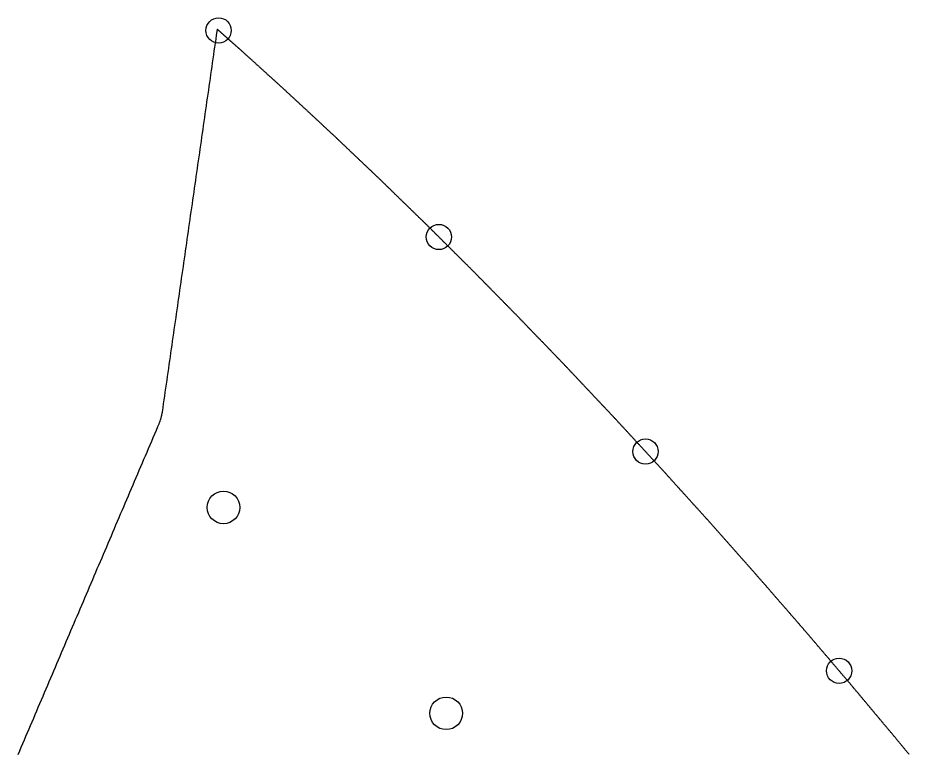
# Model space of a CAD drawing. Extents: x 2 to 292, y 1 to 254.
# Drawn here: x 204.31 to 221.94, y 61.26 to 75.84 of the extents above; entities that cross this region are included whole.
import ezdxf

# ---------------------------------------------------------------- set-up
doc = ezdxf.new("R2010")
doc.units = 0
doc.layers.get('0').update_dxf_attribs({"linetype": 'CONTINUOUS'})
doc.layers.add('DRILLING', color=3, linetype='CONTINUOUS')
doc.layers.add('RIB_INDICATION', color=1, linetype='CONTINUOUS')

msp = doc.modelspace()

# ---------------------------------------------------------------- linework, layer by layer
for points in [[(221.938, 61.258, 0), (221.928, 61.2695, 0), (221.919, 61.2811, 0), (221.909, 61.2927, 0), (221.9, 61.3043, 0), (221.89, 61.3158, 0), (221.881, 61.3274, 0), (221.871, 61.339, 0), (221.862, 61.3506, 0), (221.852, 61.3621, 0), (221.843, 61.3737, 0), (221.833, 61.3853, 0), (221.824, 61.3969, 0), (221.814, 61.4084, 0), (221.805, 61.42, 0), (221.795, 61.4316, 0), (221.785, 61.4432, 0), (221.776, 61.4548, 0), (221.766, 61.4663, 0), (221.757, 61.4779, 0), (221.747, 61.4895, 0), (221.738, 61.5011, 0), (221.728, 61.5126, 0), (221.719, 61.5242, 0), (221.709, 61.5358, 0), (221.7, 61.5474, 0), (221.69, 61.5589, 0), (221.681, 61.5703, 0), (221.671, 61.5816, 0), (221.662, 61.593, 0), (221.652, 61.6044, 0), (221.643, 61.6157, 0), (221.633, 61.6271, 0), (221.624, 61.6384, 0), (221.614, 61.6498, 0), (221.605, 61.6612, 0), (221.595, 61.6725, 0), (221.586, 61.6839, 0), (221.576, 61.6953, 0), (221.567, 61.7066, 0), (221.557, 61.718, 0), (221.548, 61.7294, 0), (221.538, 61.7407, 0), (221.529, 61.7521, 0), (221.519, 61.7635, 0), (221.51, 61.7748, 0), (221.5, 61.7862, 0), (221.491, 61.7975, 0), (221.481, 61.8089, 0), (221.472, 61.8203, 0), (221.462, 61.8316, 0), (221.452, 61.843, 0), (221.443, 61.8544, 0), (221.433, 61.8657, 0), (221.424, 61.8771, 0), (221.414, 61.8885, 0), (221.405, 61.8998, 0), (221.395, 61.9112, 0), (221.386, 61.9226, 0), (221.376, 61.9339, 0), (221.367, 61.9453, 0), (221.357, 61.9566, 0), (221.348, 61.968, 0), (221.338, 61.9794, 0), (221.329, 61.9907, 0), (221.319, 62.0021, 0), (221.31, 62.0135, 0), (221.3, 62.0248, 0), (221.291, 62.0362, 0), (221.281, 62.0476, 0), (221.272, 62.0589, 0), (221.262, 62.0703, 0), (221.253, 62.0817, 0), (221.243, 62.093, 0), (221.234, 62.1044, 0), (221.224, 62.1157, 0), (221.215, 62.1271, 0), (221.205, 62.1385, 0), (221.196, 62.1498, 0), (221.186, 62.1612, 0), (221.177, 62.1726, 0), (221.167, 62.1839, 0), (221.158, 62.1953, 0), (221.148, 62.2067, 0), (221.139, 62.218, 0), (221.129, 62.2294, 0), (221.12, 62.2408, 0), (221.11, 62.2521, 0), (221.1, 62.2635, 0), (221.091, 62.2748, 0), (221.081, 62.2862, 0), (221.072, 62.2976, 0), (221.062, 62.3089, 0), (221.053, 62.3203, 0), (221.043, 62.3317, 0), (221.034, 62.343, 0), (221.024, 62.3544, 0), (221.015, 62.3658, 0), (221.005, 62.3771, 0), (220.996, 62.3885, 0), (220.986, 62.3998, 0), (220.977, 62.4112, 0), (220.967, 62.4226, 0), (220.958, 62.4339, 0), (220.948, 62.4453, 0), (220.939, 62.4567, 0), (220.929, 62.468, 0), (220.92, 62.4794, 0), (220.91, 62.4908, 0), (220.901, 62.5021, 0), (220.891, 62.5135, 0), (220.882, 62.5249, 0), (220.872, 62.5362, 0), (220.863, 62.5476, 0), (220.853, 62.5589, 0), (220.844, 62.5703, 0), (220.834, 62.5817, 0), (220.825, 62.593, 0), (220.815, 62.6044, 0), (220.806, 62.6158, 0), (220.796, 62.6271, 0), (220.787, 62.6385, 0), (220.777, 62.6499, 0), (220.768, 62.6612, 0), (220.758, 62.6725, 0), (220.748, 62.6836, 0), (220.739, 62.6948, 0), (220.729, 62.7059, 0), (220.72, 62.7171, 0), (220.71, 62.7282, 0), (220.701, 62.7394, 0), (220.691, 62.7505, 0), (220.682, 62.7617, 0), (220.672, 62.7728, 0), (220.663, 62.784, 0), (220.653, 62.7951, 0), (220.644, 62.8063, 0), (220.634, 62.8174, 0), (220.625, 62.8286, 0), (220.615, 62.8398, 0), (220.606, 62.8509, 0), (220.596, 62.8621, 0), (220.587, 62.8732, 0), (220.577, 62.8844, 0), (220.568, 62.8955, 0), (220.558, 62.9067, 0), (220.549, 62.9178, 0), (220.539, 62.929, 0), (220.53, 62.9401, 0), (220.52, 62.9513, 0), (220.511, 62.9624, 0), (220.501, 62.9736, 0), (220.492, 62.9847, 0), (220.482, 62.9959, 0), (220.473, 63.007, 0), (220.463, 63.0182, 0), (220.454, 63.0293, 0), (220.444, 63.0405, 0), (220.435, 63.0517, 0), (220.425, 63.0628, 0), (220.416, 63.074, 0), (220.406, 63.0851, 0), (220.397, 63.0963, 0), (220.387, 63.1074, 0), (220.378, 63.1186, 0), (220.368, 63.1297, 0), (220.359, 63.1409, 0), (220.349, 63.152, 0), (220.339, 63.1632, 0), (220.33, 63.1743, 0), (220.32, 63.1855, 0), (220.311, 63.1966, 0), (220.301, 63.2078, 0), (220.292, 63.2189, 0), (220.282, 63.2301, 0), (220.273, 63.2412, 0), (220.263, 63.2524, 0), (220.254, 63.2635, 0), (220.244, 63.2747, 0), (220.235, 63.2859, 0), (220.225, 63.297, 0), (220.216, 63.3082, 0), (220.206, 63.3193, 0), (220.197, 63.3305, 0), (220.187, 63.3416, 0), (220.178, 63.3528, 0), (220.168, 63.3639, 0), (220.159, 63.3751, 0), (220.149, 63.3862, 0), (220.14, 63.3974, 0), (220.13, 63.4085, 0), (220.121, 63.4197, 0), (220.111, 63.4308, 0), (220.102, 63.442, 0), (220.092, 63.4531, 0), (220.083, 63.4643, 0), (220.073, 63.4754, 0), (220.064, 63.4866, 0), (220.054, 63.4978, 0), (220.045, 63.5089, 0), (220.035, 63.5201, 0), (220.026, 63.5312, 0), (220.016, 63.5424, 0), (220.007, 63.5535, 0), (219.997, 63.5647, 0), (219.988, 63.5758, 0), (219.978, 63.587, 0), (219.969, 63.5981, 0), (219.959, 63.6093, 0), (219.95, 63.6204, 0), (219.94, 63.6316, 0), (219.93, 63.6427, 0), (219.921, 63.6539, 0), (219.911, 63.665, 0), (219.902, 63.6762, 0), (219.892, 63.6873, 0), (219.883, 63.6985, 0), (219.873, 63.7097, 0), (219.864, 63.7208, 0), (219.854, 63.732, 0), (219.845, 63.7431, 0), (219.835, 63.7543, 0), (219.826, 63.7652, 0), (219.816, 63.7761, 0), (219.807, 63.7871, 0), (219.797, 63.798, 0), (219.788, 63.809, 0), (219.778, 63.8199, 0), (219.769, 63.8308, 0), (219.759, 63.8418, 0), (219.75, 63.8527, 0), (219.74, 63.8637, 0), (219.731, 63.8746, 0), (219.721, 63.8855, 0), (219.712, 63.8965, 0), (219.702, 63.9074, 0), (219.693, 63.9184, 0), (219.683, 63.9293, 0), (219.674, 63.9403, 0), (219.664, 63.9512, 0), (219.655, 63.9621, 0), (219.645, 63.9731, 0), (219.636, 63.984, 0), (219.626, 63.995, 0), (219.617, 64.0059, 0), (219.607, 64.0168, 0), (219.598, 64.0278, 0), (219.588, 64.0387, 0), (219.579, 64.0497, 0), (219.569, 64.0606, 0), (219.56, 64.0715, 0), (219.55, 64.0825, 0), (219.541, 64.0934, 0), (219.531, 64.1044, 0), (219.522, 64.1153, 0), (219.512, 64.1262, 0), (219.503, 64.1372, 0), (219.493, 64.1481, 0), (219.484, 64.1591, 0), (219.474, 64.17, 0), (219.464, 64.181, 0), (219.455, 64.1919, 0), (219.445, 64.2028, 0), (219.436, 64.2138, 0), (219.426, 64.2247, 0), (219.417, 64.2357, 0), (219.407, 64.2466, 0), (219.398, 64.2575, 0), (219.388, 64.2685, 0), (219.379, 64.2794, 0), (219.369, 64.2904, 0), (219.36, 64.3013, 0), (219.35, 64.3122, 0), (219.341, 64.3232, 0), (219.331, 64.3341, 0), (219.322, 64.3451, 0), (219.312, 64.356, 0), (219.303, 64.367, 0), (219.293, 64.3779, 0), (219.284, 64.3888, 0), (219.274, 64.3998, 0), (219.265, 64.4107, 0), (219.255, 64.4217, 0), (219.246, 64.4326, 0), (219.236, 64.4435, 0), (219.227, 64.4545, 0), (219.217, 64.4654, 0), (219.208, 64.4764, 0), (219.198, 64.4873, 0), (219.189, 64.4982, 0), (219.179, 64.5092, 0), (219.17, 64.5201, 0), (219.16, 64.5311, 0), (219.151, 64.542, 0), (219.141, 64.5529, 0), (219.132, 64.5639, 0), (219.122, 64.5748, 0), (219.113, 64.5858, 0), (219.103, 64.5967, 0), (219.094, 64.6077, 0), (219.084, 64.6186, 0), (219.075, 64.6295, 0), (219.065, 64.6405, 0), (219.056, 64.6514, 0), (219.046, 64.6624, 0), (219.037, 64.6733, 0), (219.027, 64.6842, 0), (219.018, 64.6952, 0), (219.008, 64.7061, 0), (218.999, 64.7171, 0), (218.989, 64.728, 0), (218.979, 64.7389, 0), (218.97, 64.7499, 0), (218.96, 64.7608, 0), (218.951, 64.7718, 0), (218.941, 64.7827, 0), (218.932, 64.7936, 0), (218.922, 64.8046, 0), (218.913, 64.8155, 0), (218.903, 64.8264, 0), (218.894, 64.8371, 0), (218.884, 64.8478, 0), (218.875, 64.8586, 0), (218.865, 64.8693, 0), (218.856, 64.88, 0), (218.846, 64.8907, 0), (218.837, 64.9015, 0), (218.827, 64.9122, 0), (218.818, 64.9229, 0), (218.808, 64.9337, 0), (218.799, 64.9444, 0), (218.789, 64.9551, 0), (218.78, 64.9659, 0), (218.77, 64.9766, 0), (218.761, 64.9873, 0), (218.751, 64.998, 0), (218.742, 65.0088, 0), (218.732, 65.0195, 0), (218.723, 65.0302, 0), (218.713, 65.041, 0), (218.704, 65.0517, 0), (218.694, 65.0624, 0), (218.685, 65.0731, 0), (218.675, 65.0839, 0), (218.666, 65.0946, 0), (218.656, 65.1053, 0), (218.647, 65.1161, 0), (218.637, 65.1268, 0), (218.628, 65.1375, 0), (218.618, 65.1483, 0), (218.609, 65.159, 0), (218.599, 65.1697, 0), (218.59, 65.1804, 0), (218.58, 65.1912, 0), (218.571, 65.2019, 0), (218.561, 65.2126, 0), (218.552, 65.2234, 0), (218.542, 65.2341, 0), (218.533, 65.2448, 0), (218.523, 65.2555, 0), (218.514, 65.2663, 0), (218.504, 65.277, 0), (218.495, 65.2877, 0), (218.485, 65.2985, 0), (218.476, 65.3092, 0), (218.466, 65.3199, 0), (218.457, 65.3307, 0), (218.447, 65.3414, 0), (218.438, 65.3521, 0), (218.428, 65.3628, 0), (218.419, 65.3736, 0), (218.409, 65.3843, 0), (218.399, 65.395, 0), (218.39, 65.4058, 0), (218.38, 65.4165, 0), (218.371, 65.4272, 0), (218.361, 65.4379, 0), (218.352, 65.4487, 0), (218.342, 65.4594, 0), (218.333, 65.4701, 0), (218.323, 65.4809, 0), (218.314, 65.4916, 0), (218.304, 65.5023, 0), (218.295, 65.5131, 0), (218.285, 65.5238, 0), (218.276, 65.5345, 0), (218.266, 65.5452, 0), (218.257, 65.556, 0), (218.247, 65.5667, 0), (218.238, 65.5774, 0), (218.228, 65.5882, 0), (218.219, 65.5989, 0), (218.209, 65.6096, 0), (218.2, 65.6203, 0), (218.19, 65.6311, 0), (218.181, 65.6418, 0), (218.171, 65.6525, 0), (218.162, 65.6633, 0), (218.152, 65.674, 0), (218.143, 65.6847, 0), (218.133, 65.6954, 0), (218.124, 65.7062, 0), (218.114, 65.7169, 0), (218.105, 65.7276, 0), (218.095, 65.7384, 0), (218.086, 65.7491, 0), (218.076, 65.7598, 0), (218.067, 65.7706, 0), (218.057, 65.7813, 0), (218.048, 65.792, 0), (218.038, 65.8027, 0), (218.029, 65.8135, 0), (218.019, 65.8242, 0), (218.01, 65.8349, 0), (218, 65.8457, 0), (217.991, 65.8564, 0), (217.981, 65.8671, 0), (217.972, 65.8777, 0), (217.962, 65.8882, 0), (217.953, 65.8987, 0), (217.943, 65.9092, 0), (217.934, 65.9197, 0), (217.924, 65.9302, 0), (217.915, 65.9408, 0), (217.905, 65.9513, 0), (217.896, 65.9618, 0), (217.886, 65.9723, 0), (217.877, 65.9828, 0), (217.867, 65.9934, 0), (217.858, 66.0039, 0), (217.848, 66.0144, 0), (217.839, 66.0249, 0), (217.829, 66.0354, 0), (217.82, 66.0459, 0), (217.81, 66.0565, 0), (217.801, 66.067, 0), (217.791, 66.0775, 0), (217.781, 66.088, 0), (217.772, 66.0985, 0), (217.762, 66.1091, 0), (217.753, 66.1196, 0), (217.743, 66.1301, 0), (217.734, 66.1406, 0), (217.724, 66.1511, 0), (217.715, 66.1616, 0), (217.705, 66.1722, 0), (217.696, 66.1827, 0), (217.686, 66.1932, 0), (217.677, 66.2037, 0), (217.667, 66.2142, 0), (217.658, 66.2247, 0), (217.648, 66.2353, 0), (217.639, 66.2458, 0), (217.629, 66.2563, 0), (217.62, 66.2668, 0), (217.61, 66.2773, 0), (217.601, 66.2879, 0), (217.591, 66.2984, 0), (217.582, 66.3089, 0), (217.572, 66.3194, 0), (217.563, 66.3299, 0), (217.553, 66.3404, 0), (217.544, 66.351, 0), (217.534, 66.3615, 0), (217.525, 66.372, 0), (217.515, 66.3825, 0), (217.506, 66.393, 0), (217.496, 66.4035, 0), (217.487, 66.4141, 0), (217.477, 66.4246, 0), (217.468, 66.4351, 0), (217.458, 66.4456, 0), (217.449, 66.4561, 0), (217.439, 66.4667, 0), (217.43, 66.4772, 0), (217.42, 66.4877, 0), (217.411, 66.4982, 0), (217.401, 66.5087, 0), (217.392, 66.5192, 0), (217.382, 66.5298, 0), (217.373, 66.5403, 0), (217.363, 66.5508, 0), (217.354, 66.5613, 0), (217.344, 66.5718, 0), (217.335, 66.5823, 0), (217.325, 66.5929, 0), (217.316, 66.6034, 0), (217.306, 66.6139, 0), (217.297, 66.6244, 0), (217.287, 66.6349, 0), (217.278, 66.6455, 0), (217.268, 66.656, 0), (217.259, 66.6665, 0), (217.249, 66.677, 0), (217.24, 66.6875, 0), (217.23, 66.698, 0), (217.221, 66.7086, 0), (217.211, 66.7191, 0), (217.202, 66.7296, 0), (217.192, 66.7401, 0), (217.183, 66.7506, 0), (217.173, 66.7611, 0), (217.164, 66.7717, 0), (217.154, 66.7822, 0), (217.145, 66.7927, 0), (217.135, 66.8032, 0), (217.126, 66.8137, 0), (217.116, 66.8243, 0), (217.107, 66.8348, 0), (217.097, 66.8453, 0), (217.088, 66.8558, 0), (217.078, 66.8663, 0), (217.069, 66.8768, 0), (217.059, 66.8874, 0), (217.05, 66.8978, 0), (217.04, 66.9081, 0), (217.031, 66.9184, 0), (217.021, 66.9287, 0), (217.011, 66.939, 0), (217.002, 66.9493, 0), (216.992, 66.9596, 0), (216.983, 66.97, 0), (216.973, 66.9803, 0), (216.964, 66.9906, 0), (216.954, 67.0009, 0), (216.945, 67.0112, 0), (216.935, 67.0215, 0), (216.926, 67.0318, 0), (216.916, 67.0421, 0), (216.907, 67.0524, 0), (216.897, 67.0627, 0), (216.888, 67.073, 0), (216.878, 67.0833, 0), (216.869, 67.0936, 0), (216.859, 67.1039, 0), (216.85, 67.1142, 0), (216.84, 67.1245, 0), (216.831, 67.1349, 0), (216.821, 67.1452, 0), (216.812, 67.1555, 0), (216.802, 67.1658, 0), (216.793, 67.1761, 0), (216.783, 67.1864, 0), (216.774, 67.1967, 0), (216.764, 67.207, 0), (216.755, 67.2173, 0), (216.745, 67.2276, 0), (216.736, 67.2379, 0), (216.726, 67.2482, 0), (216.717, 67.2585, 0), (216.707, 67.2688, 0), (216.698, 67.2791, 0), (216.688, 67.2894, 0), (216.679, 67.2998, 0), (216.669, 67.3101, 0), (216.66, 67.3204, 0), (216.65, 67.3307, 0), (216.641, 67.341, 0), (216.631, 67.3513, 0), (216.622, 67.3616, 0), (216.612, 67.3719, 0), (216.603, 67.3822, 0), (216.593, 67.3925, 0), (216.584, 67.4028, 0), (216.574, 67.4131, 0), (216.565, 67.4234, 0), (216.555, 67.4337, 0), (216.546, 67.444, 0), (216.536, 67.4543, 0), (216.527, 67.4646, 0), (216.517, 67.475, 0), (216.508, 67.4853, 0), (216.498, 67.4956, 0), (216.489, 67.5059, 0), (216.479, 67.5162, 0), (216.47, 67.5265, 0), (216.46, 67.5368, 0), (216.451, 67.5471, 0), (216.441, 67.5574, 0), (216.432, 67.5677, 0), (216.422, 67.578, 0), (216.413, 67.5883, 0), (216.403, 67.5986, 0), (216.394, 67.6089, 0), (216.384, 67.6192, 0), (216.375, 67.6295, 0), (216.365, 67.6399, 0), (216.356, 67.6502, 0), (216.346, 67.6605, 0), (216.337, 67.6708, 0), (216.327, 67.6811, 0), (216.318, 67.6914, 0), (216.308, 67.7017, 0), (216.299, 67.712, 0), (216.289, 67.7223, 0), (216.28, 67.7326, 0), (216.27, 67.7429, 0), (216.261, 67.7532, 0), (216.251, 67.7635, 0), (216.242, 67.7738, 0), (216.232, 67.7841, 0), (216.223, 67.7944, 0), (216.213, 67.8047, 0), (216.204, 67.8151, 0), (216.194, 67.8254, 0), (216.185, 67.8357, 0), (216.175, 67.846, 0), (216.166, 67.8563, 0), (216.156, 67.8666, 0), (216.147, 67.8769, 0), (216.137, 67.8872, 0), (216.128, 67.8975, 0), (216.118, 67.9077, 0), (216.109, 67.9177, 0), (216.099, 67.9278, 0), (216.09, 67.9379, 0), (216.08, 67.948, 0), (216.071, 67.9581, 0), (216.061, 67.9682, 0), (216.052, 67.9783, 0), (216.042, 67.9884, 0), (216.033, 67.9985, 0), (216.023, 68.0086, 0), (216.014, 68.0187, 0), (216.004, 68.0288, 0), (215.995, 68.0389, 0), (215.985, 68.049, 0), (215.976, 68.0591, 0), (215.966, 68.0692, 0), (215.957, 68.0793, 0), (215.947, 68.0894, 0), (215.938, 68.0994, 0), (215.928, 68.1095, 0), (215.919, 68.1196, 0), (215.909, 68.1297, 0), (215.9, 68.1398, 0), (215.89, 68.1499, 0), (215.881, 68.16, 0), (215.871, 68.1701, 0), (215.861, 68.1802, 0), (215.852, 68.1903, 0), (215.842, 68.2004, 0), (215.833, 68.2105, 0), (215.823, 68.2206, 0), (215.814, 68.2307, 0), (215.804, 68.2408, 0), (215.795, 68.2509, 0), (215.785, 68.261, 0), (215.776, 68.2711, 0), (215.766, 68.2811, 0), (215.757, 68.2912, 0), (215.747, 68.3013, 0), (215.738, 68.3114, 0), (215.728, 68.3215, 0), (215.719, 68.3316, 0), (215.709, 68.3417, 0), (215.7, 68.3518, 0), (215.69, 68.3619, 0), (215.681, 68.372, 0), (215.671, 68.3821, 0), (215.662, 68.3922, 0), (215.652, 68.4023, 0), (215.643, 68.4124, 0), (215.633, 68.4225, 0), (215.624, 68.4326, 0), (215.614, 68.4427, 0), (215.605, 68.4528, 0), (215.595, 68.4628, 0), (215.586, 68.4729, 0), (215.576, 68.483, 0), (215.567, 68.4931, 0), (215.557, 68.5032, 0), (215.548, 68.5133, 0), (215.538, 68.5234, 0), (215.529, 68.5335, 0), (215.519, 68.5436, 0), (215.51, 68.5537, 0), (215.5, 68.5638, 0), (215.491, 68.5739, 0), (215.481, 68.584, 0), (215.472, 68.5941, 0), (215.462, 68.6042, 0), (215.453, 68.6143, 0), (215.443, 68.6244, 0), (215.434, 68.6345, 0), (215.424, 68.6445, 0), (215.415, 68.6546, 0), (215.405, 68.6647, 0), (215.396, 68.6748, 0), (215.386, 68.6849, 0), (215.377, 68.695, 0), (215.367, 68.7051, 0), (215.358, 68.7152, 0), (215.348, 68.7253, 0), (215.339, 68.7354, 0), (215.329, 68.7455, 0), (215.32, 68.7556, 0), (215.31, 68.7657, 0), (215.301, 68.7758, 0), (215.291, 68.7859, 0), (215.282, 68.796, 0), (215.272, 68.8061, 0), (215.263, 68.8162, 0), (215.253, 68.8262, 0), (215.244, 68.8363, 0), (215.234, 68.8464, 0), (215.225, 68.8565, 0), (215.215, 68.8666, 0), (215.206, 68.8767, 0), (215.196, 68.8868, 0), (215.187, 68.8967, 0), (215.177, 68.9065, 0), (215.168, 68.9164, 0), (215.158, 68.9263, 0), (215.149, 68.9362, 0), (215.139, 68.9461, 0), (215.13, 68.956, 0), (215.12, 68.9658, 0), (215.111, 68.9757, 0), (215.101, 68.9856, 0), (215.092, 68.9955, 0), (215.082, 69.0054, 0), (215.073, 69.0153, 0), (215.063, 69.0251, 0), (215.054, 69.035, 0), (215.044, 69.0449, 0), (215.035, 69.0548, 0), (215.025, 69.0647, 0), (215.016, 69.0746, 0), (215.006, 69.0844, 0), (214.997, 69.0943, 0), (214.987, 69.1042, 0), (214.978, 69.1141, 0), (214.968, 69.124, 0), (214.959, 69.1339, 0), (214.949, 69.1437, 0), (214.94, 69.1536, 0), (214.93, 69.1635, 0), (214.921, 69.1734, 0), (214.911, 69.1833, 0), (214.902, 69.1931, 0), (214.892, 69.203, 0), (214.883, 69.2129, 0), (214.873, 69.2228, 0), (214.864, 69.2327, 0), (214.854, 69.2426, 0), (214.845, 69.2524, 0), (214.835, 69.2623, 0), (214.826, 69.2722, 0), (214.816, 69.2821, 0), (214.807, 69.292, 0), (214.797, 69.3019, 0), (214.788, 69.3117, 0), (214.778, 69.3216, 0), (214.769, 69.3315, 0), (214.759, 69.3414, 0), (214.75, 69.3513, 0), (214.74, 69.3612, 0), (214.731, 69.371, 0), (214.721, 69.3809, 0), (214.712, 69.3908, 0), (214.702, 69.4007, 0), (214.693, 69.4106, 0), (214.683, 69.4205, 0), (214.674, 69.4303, 0), (214.664, 69.4402, 0), (214.655, 69.4501, 0), (214.645, 69.46, 0), (214.636, 69.4699, 0), (214.626, 69.4797, 0), (214.617, 69.4896, 0), (214.607, 69.4995, 0), (214.598, 69.5094, 0), (214.588, 69.5193, 0), (214.579, 69.5292, 0), (214.569, 69.539, 0), (214.56, 69.5489, 0), (214.55, 69.5588, 0), (214.541, 69.5687, 0), (214.531, 69.5786, 0), (214.522, 69.5885, 0), (214.512, 69.5983, 0), (214.503, 69.6082, 0), (214.493, 69.6181, 0), (214.484, 69.628, 0), (214.474, 69.6379, 0), (214.465, 69.6478, 0), (214.455, 69.6576, 0), (214.446, 69.6675, 0), (214.436, 69.6774, 0), (214.427, 69.6873, 0), (214.417, 69.6972, 0), (214.408, 69.7071, 0), (214.398, 69.7169, 0), (214.389, 69.7268, 0), (214.379, 69.7367, 0), (214.37, 69.7466, 0), (214.36, 69.7565, 0), (214.351, 69.7664, 0), (214.341, 69.7762, 0), (214.332, 69.7861, 0), (214.322, 69.796, 0), (214.313, 69.8059, 0), (214.303, 69.8158, 0), (214.294, 69.8256, 0), (214.284, 69.8355, 0), (214.275, 69.8454, 0), (214.265, 69.8552, 0), (214.256, 69.8648, 0), (214.246, 69.8745, 0), (214.237, 69.8842, 0), (214.227, 69.8939, 0), (214.218, 69.9035, 0), (214.208, 69.9132, 0), (214.199, 69.9229, 0), (214.189, 69.9325, 0), (214.18, 69.9422, 0), (214.17, 69.9519, 0), (214.161, 69.9616, 0), (214.151, 69.9712, 0), (214.142, 69.9809, 0), (214.132, 69.9906, 0), (214.123, 70.0002, 0), (214.113, 70.0099, 0), (214.104, 70.0196, 0), (214.094, 70.0293, 0), (214.085, 70.0389, 0), (214.075, 70.0486, 0), (214.066, 70.0583, 0), (214.056, 70.0679, 0), (214.047, 70.0776, 0), (214.037, 70.0873, 0), (214.028, 70.097, 0), (214.018, 70.1066, 0), (214.009, 70.1163, 0), (213.999, 70.126, 0), (213.99, 70.1356, 0), (213.98, 70.1453, 0), (213.971, 70.155, 0), (213.961, 70.1647, 0), (213.952, 70.1743, 0), (213.942, 70.184, 0), (213.933, 70.1937, 0), (213.923, 70.2033, 0), (213.914, 70.213, 0), (213.904, 70.2227, 0), (213.895, 70.2323, 0), (213.885, 70.242, 0), (213.876, 70.2517, 0), (213.866, 70.2614, 0), (213.857, 70.271, 0), (213.847, 70.2807, 0), (213.838, 70.2904, 0), (213.828, 70.3, 0), (213.819, 70.3097, 0), (213.809, 70.3194, 0), (213.8, 70.3291, 0), (213.79, 70.3387, 0), (213.781, 70.3484, 0), (213.771, 70.3581, 0), (213.762, 70.3677, 0), (213.752, 70.3774, 0), (213.743, 70.3871, 0), (213.733, 70.3968, 0), (213.724, 70.4064, 0), (213.714, 70.4161, 0), (213.705, 70.4258, 0), (213.695, 70.4354, 0), (213.686, 70.4451, 0), (213.676, 70.4548, 0), (213.667, 70.4645, 0), (213.657, 70.4741, 0), (213.648, 70.4838, 0), (213.638, 70.4935, 0), (213.629, 70.5031, 0), (213.619, 70.5128, 0), (213.61, 70.5225, 0), (213.6, 70.5322, 0), (213.591, 70.5418, 0), (213.581, 70.5515, 0), (213.572, 70.5612, 0), (213.562, 70.5708, 0), (213.553, 70.5805, 0), (213.543, 70.5902, 0), (213.534, 70.5999, 0), (213.524, 70.6095, 0), (213.515, 70.6192, 0), (213.505, 70.6289, 0), (213.496, 70.6385, 0), (213.486, 70.6482, 0), (213.477, 70.6579, 0), (213.467, 70.6676, 0), (213.458, 70.6772, 0), (213.448, 70.6869, 0), (213.439, 70.6966, 0), (213.429, 70.7062, 0), (213.42, 70.7159, 0), (213.41, 70.7256, 0), (213.401, 70.7353, 0), (213.391, 70.7449, 0), (213.382, 70.7546, 0), (213.372, 70.7643, 0), (213.363, 70.7739, 0), (213.353, 70.7836, 0), (213.344, 70.7933, 0), (213.334, 70.8027, 0), (213.325, 70.8122, 0), (213.315, 70.8217, 0), (213.306, 70.8311, 0), (213.296, 70.8406, 0), (213.287, 70.85, 0), (213.277, 70.8595, 0), (213.268, 70.869, 0), (213.258, 70.8784, 0), (213.249, 70.8879, 0), (213.239, 70.8973, 0), (213.23, 70.9068, 0), (213.22, 70.9162, 0), (213.211, 70.9257, 0), (213.201, 70.9352, 0), (213.192, 70.9446, 0), (213.182, 70.9541, 0), (213.173, 70.9635, 0), (213.163, 70.973, 0), (213.154, 70.9825, 0), (213.144, 70.9919, 0), (213.135, 71.0014, 0), (213.125, 71.0108, 0), (213.116, 71.0203, 0), (213.106, 71.0298, 0), (213.097, 71.0392, 0), (213.087, 71.0487, 0), (213.078, 71.0581, 0), (213.068, 71.0676, 0), (213.059, 71.0771, 0), (213.049, 71.0865, 0), (213.04, 71.096, 0), (213.03, 71.1054, 0), (213.021, 71.1149, 0), (213.011, 71.1244, 0), (213.002, 71.1338, 0), (212.992, 71.1433, 0), (212.983, 71.1527, 0), (212.973, 71.1622, 0), (212.964, 71.1717, 0), (212.954, 71.1811, 0), (212.945, 71.1906, 0), (212.935, 71.2, 0), (212.926, 71.2095, 0), (212.916, 71.219, 0), (212.907, 71.2284, 0), (212.897, 71.2379, 0), (212.888, 71.2473, 0), (212.878, 71.2568, 0), (212.869, 71.2663, 0), (212.859, 71.2757, 0), (212.85, 71.2852, 0), (212.84, 71.2946, 0), (212.831, 71.3041, 0), (212.821, 71.3136, 0), (212.812, 71.323, 0), (212.802, 71.3325, 0), (212.793, 71.3419, 0), (212.783, 71.3514, 0), (212.774, 71.3608, 0), (212.764, 71.3703, 0), (212.755, 71.3798, 0), (212.745, 71.3892, 0), (212.736, 71.3987, 0), (212.726, 71.4081, 0), (212.717, 71.4176, 0), (212.707, 71.4271, 0), (212.698, 71.4365, 0), (212.688, 71.446, 0), (212.679, 71.4554, 0), (212.669, 71.4649, 0), (212.66, 71.4744, 0), (212.65, 71.4838, 0), (212.641, 71.4933, 0), (212.632, 71.5027, 0), (212.622, 71.5122, 0), (212.613, 71.5217, 0), (212.603, 71.5311, 0), (212.594, 71.5406, 0), (212.584, 71.55, 0), (212.575, 71.5595, 0), (212.565, 71.569, 0), (212.556, 71.5784, 0), (212.546, 71.5879, 0), (212.537, 71.5973, 0), (212.527, 71.6068, 0), (212.518, 71.6163, 0), (212.508, 71.6257, 0), (212.499, 71.6352, 0), (212.489, 71.6446, 0), (212.48, 71.6541, 0), (212.47, 71.6636, 0), (212.461, 71.673, 0), (212.451, 71.6825, 0), (212.442, 71.6919, 0), (212.432, 71.7014, 0), (212.423, 71.7109, 0), (212.413, 71.7202, 0), (212.404, 71.7295, 0), (212.394, 71.7387, 0), (212.385, 71.748, 0), (212.375, 71.7572, 0), (212.366, 71.7665, 0), (212.356, 71.7757, 0), (212.347, 71.785, 0), (212.337, 71.7942, 0), (212.328, 71.8035, 0), (212.318, 71.8127, 0), (212.309, 71.8219, 0), (212.299, 71.8312, 0), (212.29, 71.8404, 0), (212.28, 71.8497, 0), (212.271, 71.8589, 0), (212.261, 71.8682, 0), (212.252, 71.8774, 0), (212.242, 71.8867, 0), (212.233, 71.8959, 0), (212.223, 71.9052, 0), (212.214, 71.9144, 0), (212.204, 71.9237, 0), (212.195, 71.9329, 0), (212.185, 71.9422, 0), (212.176, 71.9514, 0), (212.166, 71.9607, 0), (212.157, 71.9699, 0), (212.147, 71.9792, 0), (212.138, 71.9884, 0), (212.128, 71.9977, 0), (212.119, 72.0069, 0), (212.109, 72.0162, 0), (212.1, 72.0254, 0), (212.09, 72.0346, 0), (212.081, 72.0439, 0), (212.071, 72.0531, 0), (212.062, 72.0624, 0), (212.052, 72.0716, 0), (212.043, 72.0809, 0), (212.033, 72.0901, 0), (212.024, 72.0994, 0), (212.014, 72.1086, 0), (212.005, 72.1179, 0), (211.995, 72.1271, 0), (211.986, 72.1364, 0), (211.976, 72.1456, 0), (211.967, 72.1549, 0), (211.957, 72.1641, 0), (211.948, 72.1734, 0), (211.938, 72.1826, 0), (211.929, 72.1919, 0), (211.919, 72.2011, 0), (211.91, 72.2104, 0), (211.9, 72.2196, 0), (211.891, 72.2289, 0), (211.881, 72.2381, 0), (211.872, 72.2474, 0), (211.862, 72.2566, 0), (211.853, 72.2658, 0), (211.843, 72.2751, 0), (211.834, 72.2843, 0), (211.824, 72.2936, 0), (211.815, 72.3028, 0), (211.805, 72.3121, 0), (211.796, 72.3213, 0), (211.786, 72.3306, 0), (211.777, 72.3398, 0), (211.767, 72.3491, 0), (211.758, 72.3583, 0), (211.748, 72.3676, 0), (211.739, 72.3768, 0), (211.729, 72.3861, 0), (211.72, 72.3953, 0), (211.71, 72.4046, 0), (211.701, 72.4138, 0), (211.691, 72.4231, 0), (211.682, 72.4323, 0), (211.672, 72.4416, 0), (211.663, 72.4508, 0), (211.653, 72.4601, 0), (211.644, 72.4693, 0), (211.634, 72.4786, 0), (211.625, 72.4878, 0), (211.615, 72.497, 0), (211.606, 72.5063, 0), (211.596, 72.5155, 0), (211.587, 72.5248, 0), (211.577, 72.534, 0), (211.568, 72.5433, 0), (211.558, 72.5525, 0), (211.549, 72.5618, 0), (211.539, 72.571, 0), (211.53, 72.5803, 0), (211.52, 72.5895, 0), (211.511, 72.5988, 0), (211.501, 72.608, 0), (211.492, 72.6173, 0), (211.483, 72.6263, 0), (211.473, 72.6354, 0), (211.464, 72.6444, 0), (211.454, 72.6534, 0), (211.445, 72.6625, 0), (211.435, 72.6715, 0), (211.426, 72.6806, 0), (211.416, 72.6896, 0), (211.407, 72.6986, 0), (211.397, 72.7077, 0), (211.388, 72.7167, 0), (211.378, 72.7257, 0), (211.369, 72.7348, 0), (211.359, 72.7438, 0), (211.35, 72.7528, 0), (211.34, 72.7619, 0), (211.331, 72.7709, 0), (211.321, 72.78, 0), (211.312, 72.789, 0), (211.302, 72.798, 0), (211.293, 72.8071, 0), (211.283, 72.8161, 0), (211.274, 72.8251, 0), (211.264, 72.8342, 0), (211.255, 72.8432, 0), (211.245, 72.8522, 0), (211.236, 72.8613, 0), (211.226, 72.8703, 0), (211.217, 72.8794, 0), (211.207, 72.8884, 0), (211.198, 72.8974, 0), (211.188, 72.9065, 0), (211.179, 72.9155, 0), (211.169, 72.9245, 0), (211.16, 72.9336, 0), (211.15, 72.9426, 0), (211.141, 72.9516, 0), (211.131, 72.9607, 0), (211.122, 72.9697, 0), (211.112, 72.9788, 0), (211.103, 72.9878, 0), (211.093, 72.9968, 0), (211.084, 73.0059, 0), (211.074, 73.0149, 0), (211.065, 73.0239, 0), (211.055, 73.033, 0), (211.046, 73.042, 0), (211.036, 73.051, 0), (211.027, 73.0601, 0), (211.017, 73.0691, 0), (211.008, 73.0782, 0), (210.998, 73.0872, 0), (210.989, 73.0962, 0), (210.979, 73.1053, 0), (210.97, 73.1143, 0), (210.96, 73.1233, 0), (210.951, 73.1324, 0), (210.941, 73.1414, 0), (210.932, 73.1504, 0), (210.922, 73.1595, 0), (210.913, 73.1685, 0), (210.903, 73.1775, 0), (210.894, 73.1866, 0), (210.884, 73.1956, 0), (210.875, 73.2047, 0), (210.865, 73.2137, 0), (210.856, 73.2227, 0), (210.846, 73.2318, 0), (210.837, 73.2408, 0), (210.827, 73.2498, 0), (210.818, 73.2589, 0), (210.808, 73.2679, 0), (210.799, 73.2769, 0), (210.789, 73.286, 0), (210.78, 73.295, 0), (210.77, 73.3041, 0), (210.761, 73.3131, 0), (210.751, 73.3221, 0), (210.742, 73.3312, 0), (210.732, 73.3402, 0), (210.723, 73.3492, 0), (210.714, 73.3583, 0), (210.704, 73.3673, 0), (210.695, 73.3763, 0), (210.685, 73.3854, 0), (210.676, 73.3944, 0), (210.666, 73.4035, 0), (210.657, 73.4125, 0), (210.647, 73.4215, 0), (210.638, 73.4306, 0), (210.628, 73.4396, 0), (210.619, 73.4486, 0), (210.609, 73.4577, 0), (210.6, 73.4667, 0), (210.59, 73.4757, 0), (210.581, 73.4848, 0), (210.571, 73.4938, 0), (210.562, 73.5028, 0), (210.552, 73.5116, 0), (210.543, 73.5204, 0), (210.533, 73.5293, 0), (210.524, 73.5381, 0), (210.514, 73.5469, 0), (210.505, 73.5557, 0), (210.495, 73.5646, 0), (210.486, 73.5734, 0), (210.476, 73.5822, 0), (210.467, 73.591, 0), (210.457, 73.5999, 0), (210.448, 73.6087, 0), (210.438, 73.6175, 0), (210.429, 73.6263, 0), (210.419, 73.6352, 0), (210.41, 73.644, 0), (210.4, 73.6528, 0), (210.391, 73.6616, 0), (210.381, 73.6705, 0), (210.372, 73.6793, 0), (210.362, 73.6881, 0), (210.353, 73.6969, 0), (210.343, 73.7058, 0), (210.334, 73.7146, 0), (210.324, 73.7234, 0), (210.315, 73.7322, 0), (210.305, 73.7411, 0), (210.296, 73.7499, 0), (210.286, 73.7587, 0), (210.277, 73.7675, 0), (210.267, 73.7764, 0), (210.258, 73.7852, 0), (210.248, 73.794, 0), (210.239, 73.8028, 0), (210.229, 73.8117, 0), (210.22, 73.8205, 0), (210.21, 73.8293, 0), (210.201, 73.8381, 0), (210.191, 73.847, 0), (210.182, 73.8558, 0), (210.172, 73.8646, 0), (210.163, 73.8734, 0), (210.153, 73.8823, 0), (210.144, 73.8911, 0), (210.134, 73.8999, 0), (210.125, 73.9087, 0), (210.115, 73.9176, 0), (210.106, 73.9264, 0), (210.097, 73.9352, 0), (210.087, 73.944, 0), (210.078, 73.9529, 0), (210.068, 73.9617, 0), (210.059, 73.9705, 0), (210.049, 73.9793, 0), (210.04, 73.9882, 0), (210.03, 73.997, 0), (210.021, 74.0058, 0), (210.011, 74.0146, 0), (210.002, 74.0235, 0), (209.992, 74.0323, 0), (209.983, 74.0411, 0), (209.973, 74.0499, 0), (209.964, 74.0588, 0), (209.954, 74.0676, 0), (209.945, 74.0764, 0), (209.935, 74.0852, 0), (209.926, 74.094, 0), (209.916, 74.1029, 0), (209.907, 74.1117, 0), (209.897, 74.1205, 0), (209.888, 74.1293, 0), (209.878, 74.1382, 0), (209.869, 74.147, 0), (209.859, 74.1558, 0), (209.85, 74.1646, 0), (209.84, 74.1735, 0), (209.831, 74.1823, 0), (209.821, 74.1911, 0), (209.812, 74.1999, 0), (209.802, 74.2088, 0), (209.793, 74.2176, 0), (209.783, 74.2264, 0), (209.774, 74.2352, 0), (209.764, 74.2441, 0), (209.755, 74.2529, 0), (209.745, 74.2617, 0), (209.736, 74.2705, 0), (209.726, 74.2794, 0), (209.717, 74.2882, 0), (209.707, 74.297, 0), (209.698, 74.3058, 0), (209.688, 74.3147, 0), (209.679, 74.3235, 0), (209.669, 74.3323, 0), (209.66, 74.3411, 0), (209.65, 74.35, 0), (209.641, 74.3588, 0), (209.631, 74.3675, 0), (209.622, 74.3761, 0), (209.612, 74.3847, 0), (209.603, 74.3933, 0), (209.593, 74.4019, 0), (209.584, 74.4105, 0), (209.574, 74.4191, 0), (209.565, 74.4278, 0), (209.555, 74.4364, 0), (209.546, 74.445, 0), (209.536, 74.4536, 0), (209.527, 74.4622, 0), (209.518, 74.4708, 0), (209.508, 74.4794, 0), (209.499, 74.488, 0), (209.489, 74.4967, 0), (209.48, 74.5053, 0), (209.47, 74.5139, 0), (209.461, 74.5225, 0), (209.451, 74.5311, 0), (209.442, 74.5397, 0), (209.432, 74.5483, 0), (209.423, 74.5569, 0), (209.413, 74.5656, 0), (209.404, 74.5742, 0), (209.394, 74.5828, 0), (209.385, 74.5914, 0), (209.375, 74.6, 0), (209.366, 74.6086, 0), (209.356, 74.6172, 0), (209.347, 74.6259, 0), (209.337, 74.6345, 0), (209.328, 74.6431, 0), (209.318, 74.6517, 0), (209.309, 74.6603, 0), (209.299, 74.6689, 0), (209.29, 74.6775, 0), (209.28, 74.6861, 0), (209.271, 74.6948, 0), (209.261, 74.7034, 0), (209.252, 74.712, 0), (209.242, 74.7206, 0), (209.233, 74.7292, 0), (209.223, 74.7378, 0), (209.214, 74.7464, 0), (209.204, 74.755, 0), (209.195, 74.7637, 0), (209.185, 74.7723, 0), (209.176, 74.7809, 0), (209.166, 74.7895, 0), (209.157, 74.7981, 0), (209.147, 74.8067, 0), (209.138, 74.8153, 0), (209.128, 74.824, 0), (209.119, 74.8326, 0), (209.109, 74.8412, 0), (209.1, 74.8498, 0), (209.09, 74.8584, 0), (209.081, 74.867, 0), (209.071, 74.8756, 0), (209.062, 74.8842, 0), (209.052, 74.8929, 0), (209.043, 74.9015, 0), (209.034, 74.9101, 0), (209.024, 74.9187, 0), (209.015, 74.9273, 0), (209.005, 74.9359, 0), (208.996, 74.9445, 0), (208.986, 74.9532, 0), (208.977, 74.9618, 0), (208.967, 74.9704, 0), (208.958, 74.979, 0), (208.948, 74.9876, 0), (208.939, 74.9962, 0), (208.929, 75.0048, 0), (208.92, 75.0134, 0), (208.91, 75.0221, 0), (208.901, 75.0307, 0), (208.891, 75.0393, 0), (208.882, 75.0479, 0), (208.872, 75.0565, 0), (208.863, 75.0651, 0), (208.853, 75.0737, 0), (208.844, 75.0823, 0), (208.834, 75.091, 0), (208.825, 75.0996, 0), (208.815, 75.1082, 0), (208.806, 75.1168, 0), (208.796, 75.1254, 0), (208.787, 75.134, 0), (208.777, 75.1426, 0), (208.768, 75.1513, 0), (208.758, 75.1599, 0), (208.749, 75.1685, 0), (208.739, 75.1771, 0), (208.73, 75.1857, 0), (208.72, 75.1943, 0), (208.712, 75.2023, 0), (208.707, 75.2065, 0), (208.702, 75.2107, 0), (208.697, 75.2149, 0), (208.693, 75.2191, 0), (208.688, 75.2233, 0), (208.683, 75.2275, 0), (208.678, 75.2317, 0), (208.674, 75.2359, 0), (208.669, 75.2401, 0), (208.664, 75.2443, 0), (208.659, 75.2485, 0), (208.655, 75.2527, 0), (208.65, 75.2569, 0), (208.645, 75.2611, 0), (208.64, 75.2653, 0), (208.636, 75.2695, 0), (208.631, 75.2737, 0), (208.626, 75.2779, 0), (208.621, 75.2821, 0), (208.617, 75.2863, 0), (208.612, 75.2905, 0), (208.607, 75.2947, 0), (208.602, 75.2989, 0), (208.598, 75.3031, 0), (208.593, 75.3073, 0), (208.588, 75.3115, 0), (208.583, 75.3157, 0), (208.579, 75.3199, 0), (208.574, 75.3241, 0), (208.569, 75.3283, 0), (208.564, 75.3325, 0), (208.56, 75.3367, 0), (208.555, 75.3409, 0), (208.55, 75.3451, 0), (208.546, 75.3493, 0), (208.541, 75.3535, 0), (208.536, 75.3577, 0), (208.531, 75.3619, 0), (208.527, 75.3661, 0), (208.522, 75.3703, 0), (208.517, 75.3745, 0), (208.512, 75.3787, 0), (208.508, 75.3829, 0), (208.503, 75.3871, 0), (208.498, 75.3913, 0), (208.493, 75.3955, 0), (208.489, 75.3997, 0), (208.484, 75.4039, 0), (208.479, 75.4081, 0), (208.474, 75.4123, 0), (208.47, 75.4165, 0), (208.465, 75.4207, 0), (208.46, 75.4249, 0), (208.455, 75.4291, 0), (208.451, 75.4333, 0), (208.446, 75.4375, 0), (208.441, 75.4417, 0), (208.436, 75.4459, 0), (208.432, 75.4501, 0), (208.427, 75.4543, 0), (208.422, 75.4585, 0), (208.417, 75.4627, 0), (208.413, 75.4669, 0), (208.408, 75.4711, 0), (208.403, 75.4753, 0), (208.398, 75.4795, 0), (208.394, 75.4837, 0), (208.389, 75.4879, 0), (208.384, 75.4921, 0), (208.379, 75.4963, 0), (208.375, 75.5005, 0), (208.37, 75.5047, 0), (208.365, 75.5089, 0), (208.36, 75.5131, 0), (208.356, 75.5173, 0), (208.351, 75.5215, 0), (208.346, 75.5257, 0), (208.342, 75.5299, 0), (208.337, 75.5341, 0), (208.332, 75.5383, 0), (208.327, 75.5425, 0), (208.323, 75.5467, 0), (208.318, 75.5509, 0), (208.313, 75.5551, 0), (208.308, 75.5593, 0), (208.304, 75.5635, 0), (208.299, 75.5677, 0), (208.294, 75.5719, 0), (208.289, 75.5761, 0), (208.285, 75.5803, 0), (208.28, 75.5845, 0), (208.275, 75.5887, 0), (208.27, 75.5929, 0), (208.266, 75.5971, 0), (208.261, 75.6013, 0), (208.256, 75.6055, 0), (208.251, 75.6097, 0), (208.243, 75.567, 0), (208.232, 75.4894, 0), (208.221, 75.4118, 0), (208.21, 75.3343, 0), (208.198, 75.2567, 0), (208.187, 75.1791, 0), (208.176, 75.1015, 0), (208.165, 75.0239, 0), (208.154, 74.9463, 0), (208.143, 74.8687, 0), (208.132, 74.7912, 0), (208.12, 74.7136, 0), (208.109, 74.636, 0), (208.098, 74.5584, 0), (208.087, 74.4808, 0), (208.076, 74.4032, 0), (208.065, 74.3256, 0), (208.054, 74.2481, 0), (208.042, 74.1705, 0), (208.031, 74.0929, 0), (208.02, 74.0153, 0), (208.009, 73.9377, 0), (207.998, 73.8601, 0), (207.987, 73.7826, 0), (207.976, 73.705, 0), (207.964, 73.6274, 0), (207.953, 73.5498, 0), (207.942, 73.4722, 0), (207.931, 73.3946, 0), (207.92, 73.317, 0), (207.909, 73.2395, 0), (207.898, 73.1619, 0), (207.887, 73.0843, 0), (207.875, 73.0067, 0), (207.864, 72.9291, 0), (207.853, 72.8515, 0), (207.842, 72.7739, 0), (207.831, 72.6964, 0), (207.82, 72.6188, 0), (207.809, 72.5412, 0), (207.797, 72.4636, 0), (207.786, 72.386, 0), (207.775, 72.3084, 0), (207.764, 72.2308, 0), (207.753, 72.1533, 0), (207.742, 72.0757, 0), (207.731, 71.9981, 0), (207.719, 71.9205, 0), (207.708, 71.8429, 0), (207.697, 71.7653, 0), (207.686, 71.6878, 0), (207.675, 71.6102, 0), (207.664, 71.5326, 0), (207.653, 71.455, 0), (207.641, 71.3774, 0), (207.63, 71.2998, 0), (207.619, 71.2222, 0), (207.608, 71.1447, 0), (207.597, 71.0671, 0), (207.586, 70.9895, 0), (207.575, 70.9119, 0), (207.563, 70.8343, 0), (207.552, 70.7567, 0), (207.541, 70.6791, 0), (207.53, 70.6016, 0), (207.519, 70.524, 0), (207.508, 70.4464, 0), (207.497, 70.3688, 0), (207.486, 70.2912, 0), (207.474, 70.2136, 0), (207.463, 70.136, 0), (207.452, 70.0585, 0), (207.441, 69.9809, 0), (207.43, 69.9033, 0), (207.419, 69.8257, 0), (207.408, 69.7481, 0), (207.396, 69.6705, 0), (207.385, 69.593, 0), (207.374, 69.5154, 0), (207.363, 69.4378, 0), (207.352, 69.3602, 0), (207.341, 69.2826, 0), (207.33, 69.205, 0), (207.318, 69.1274, 0), (207.307, 69.0499, 0), (207.296, 68.9723, 0), (207.285, 68.8947, 0), (207.274, 68.8171, 0), (207.263, 68.7395, 0), (207.252, 68.6619, 0), (207.24, 68.5843, 0), (207.229, 68.5068, 0), (207.218, 68.4292, 0), (207.207, 68.3516, 0), (207.196, 68.274, 0), (207.185, 68.1964, 0), (207.174, 68.1188, 0), (207.163, 68.0412, 0)], [(207.163, 68.0412, 0), (207.161, 68.0311, 0), (207.159, 68.021, 0), (207.158, 68.0109, 0), (207.156, 68.0008, 0), (207.154, 67.9907, 0), (207.152, 67.9806, 0), (207.15, 67.9705, 0), (207.147, 67.9605, 0), (207.145, 67.9505, 0), (207.143, 67.9405, 0), (207.14, 67.9305, 0), (207.137, 67.9206, 0), (207.135, 67.9107, 0), (207.132, 67.9008, 0), (207.129, 67.8909, 0), (207.126, 67.8811, 0), (207.123, 67.8713, 0), (207.119, 67.8615, 0), (207.116, 67.8518, 0), (207.113, 67.8421, 0), (207.109, 67.8325, 0), (207.105, 67.8229, 0), (207.102, 67.8133, 0), (207.098, 67.8038, 0), (207.094, 67.7944, 0), (207.071, 67.7411, 0), (207.041, 67.669, 0), (207.01, 67.5969, 0), (206.979, 67.5248, 0), (206.948, 67.4527, 0), (206.918, 67.3806, 0), (206.887, 67.3084, 0), (206.856, 67.2363, 0), (206.826, 67.1642, 0), (206.795, 67.0921, 0), (206.764, 67.02, 0), (206.733, 66.9479, 0), (206.703, 66.8758, 0), (206.672, 66.8037, 0), (206.641, 66.7315, 0), (206.611, 66.6594, 0), (206.58, 66.5873, 0), (206.549, 66.5152, 0), (206.518, 66.4431, 0), (206.488, 66.371, 0), (206.457, 66.2989, 0), (206.426, 66.2268, 0), (206.396, 66.1546, 0), (206.365, 66.0825, 0), (206.334, 66.0104, 0), (206.303, 65.9383, 0), (206.273, 65.8662, 0), (206.242, 65.7941, 0), (206.211, 65.722, 0), (206.181, 65.6498, 0), (206.15, 65.5777, 0), (206.119, 65.5056, 0), (206.088, 65.4335, 0), (206.058, 65.3614, 0), (206.027, 65.2893, 0), (205.996, 65.2172, 0), (205.966, 65.1451, 0), (205.935, 65.0729, 0), (205.904, 65.0008, 0), (205.873, 64.9287, 0), (205.843, 64.8566, 0), (205.812, 64.7845, 0), (205.781, 64.7124, 0), (205.751, 64.6403, 0), (205.72, 64.5682, 0), (205.689, 64.496, 0), (205.658, 64.4239, 0), (205.628, 64.3518, 0), (205.597, 64.2797, 0), (205.566, 64.2076, 0), (205.536, 64.1355, 0), (205.505, 64.0634, 0), (205.474, 63.9912, 0), (205.443, 63.9191, 0), (205.413, 63.847, 0), (205.382, 63.7749, 0), (205.351, 63.7028, 0), (205.321, 63.6307, 0), (205.29, 63.5586, 0), (205.259, 63.4865, 0), (205.228, 63.4143, 0), (205.198, 63.3422, 0), (205.167, 63.2701, 0), (205.136, 63.198, 0), (205.106, 63.1259, 0), (205.075, 63.0538, 0), (205.044, 62.9817, 0), (205.014, 62.9096, 0), (204.983, 62.8374, 0), (204.952, 62.7653, 0), (204.921, 62.6932, 0), (204.891, 62.6211, 0), (204.86, 62.549, 0), (204.829, 62.4769, 0), (204.799, 62.4048, 0), (204.768, 62.3326, 0), (204.737, 62.2605, 0), (204.706, 62.1884, 0), (204.676, 62.1163, 0), (204.645, 62.0442, 0), (204.614, 61.9721, 0), (204.584, 61.9, 0), (204.553, 61.8279, 0), (204.522, 61.7557, 0), (204.491, 61.6836, 0), (204.461, 61.6115, 0), (204.43, 61.5394, 0), (204.399, 61.4673, 0), (204.369, 61.3952, 0), (204.338, 61.3231, 0), (204.307, 61.251, 0)]]:
    msp.add_polyline3d(points)
at = {"layer": 'DRILLING'}
for centre in [(208.37509, 66.14637), (212.77994, 62.0724)]:
    msp.add_circle(centre, 0.3225, dxfattribs=at)
at = {"layer": 'RIB_INDICATION'}
for centre in [(208.2786, 75.58563), (212.63599, 71.49827), (216.72233, 67.25259), (220.5519, 62.91413)]:
    msp.add_circle(centre, 0.25, dxfattribs=at)

doc.saveas('drawing.dxf')
